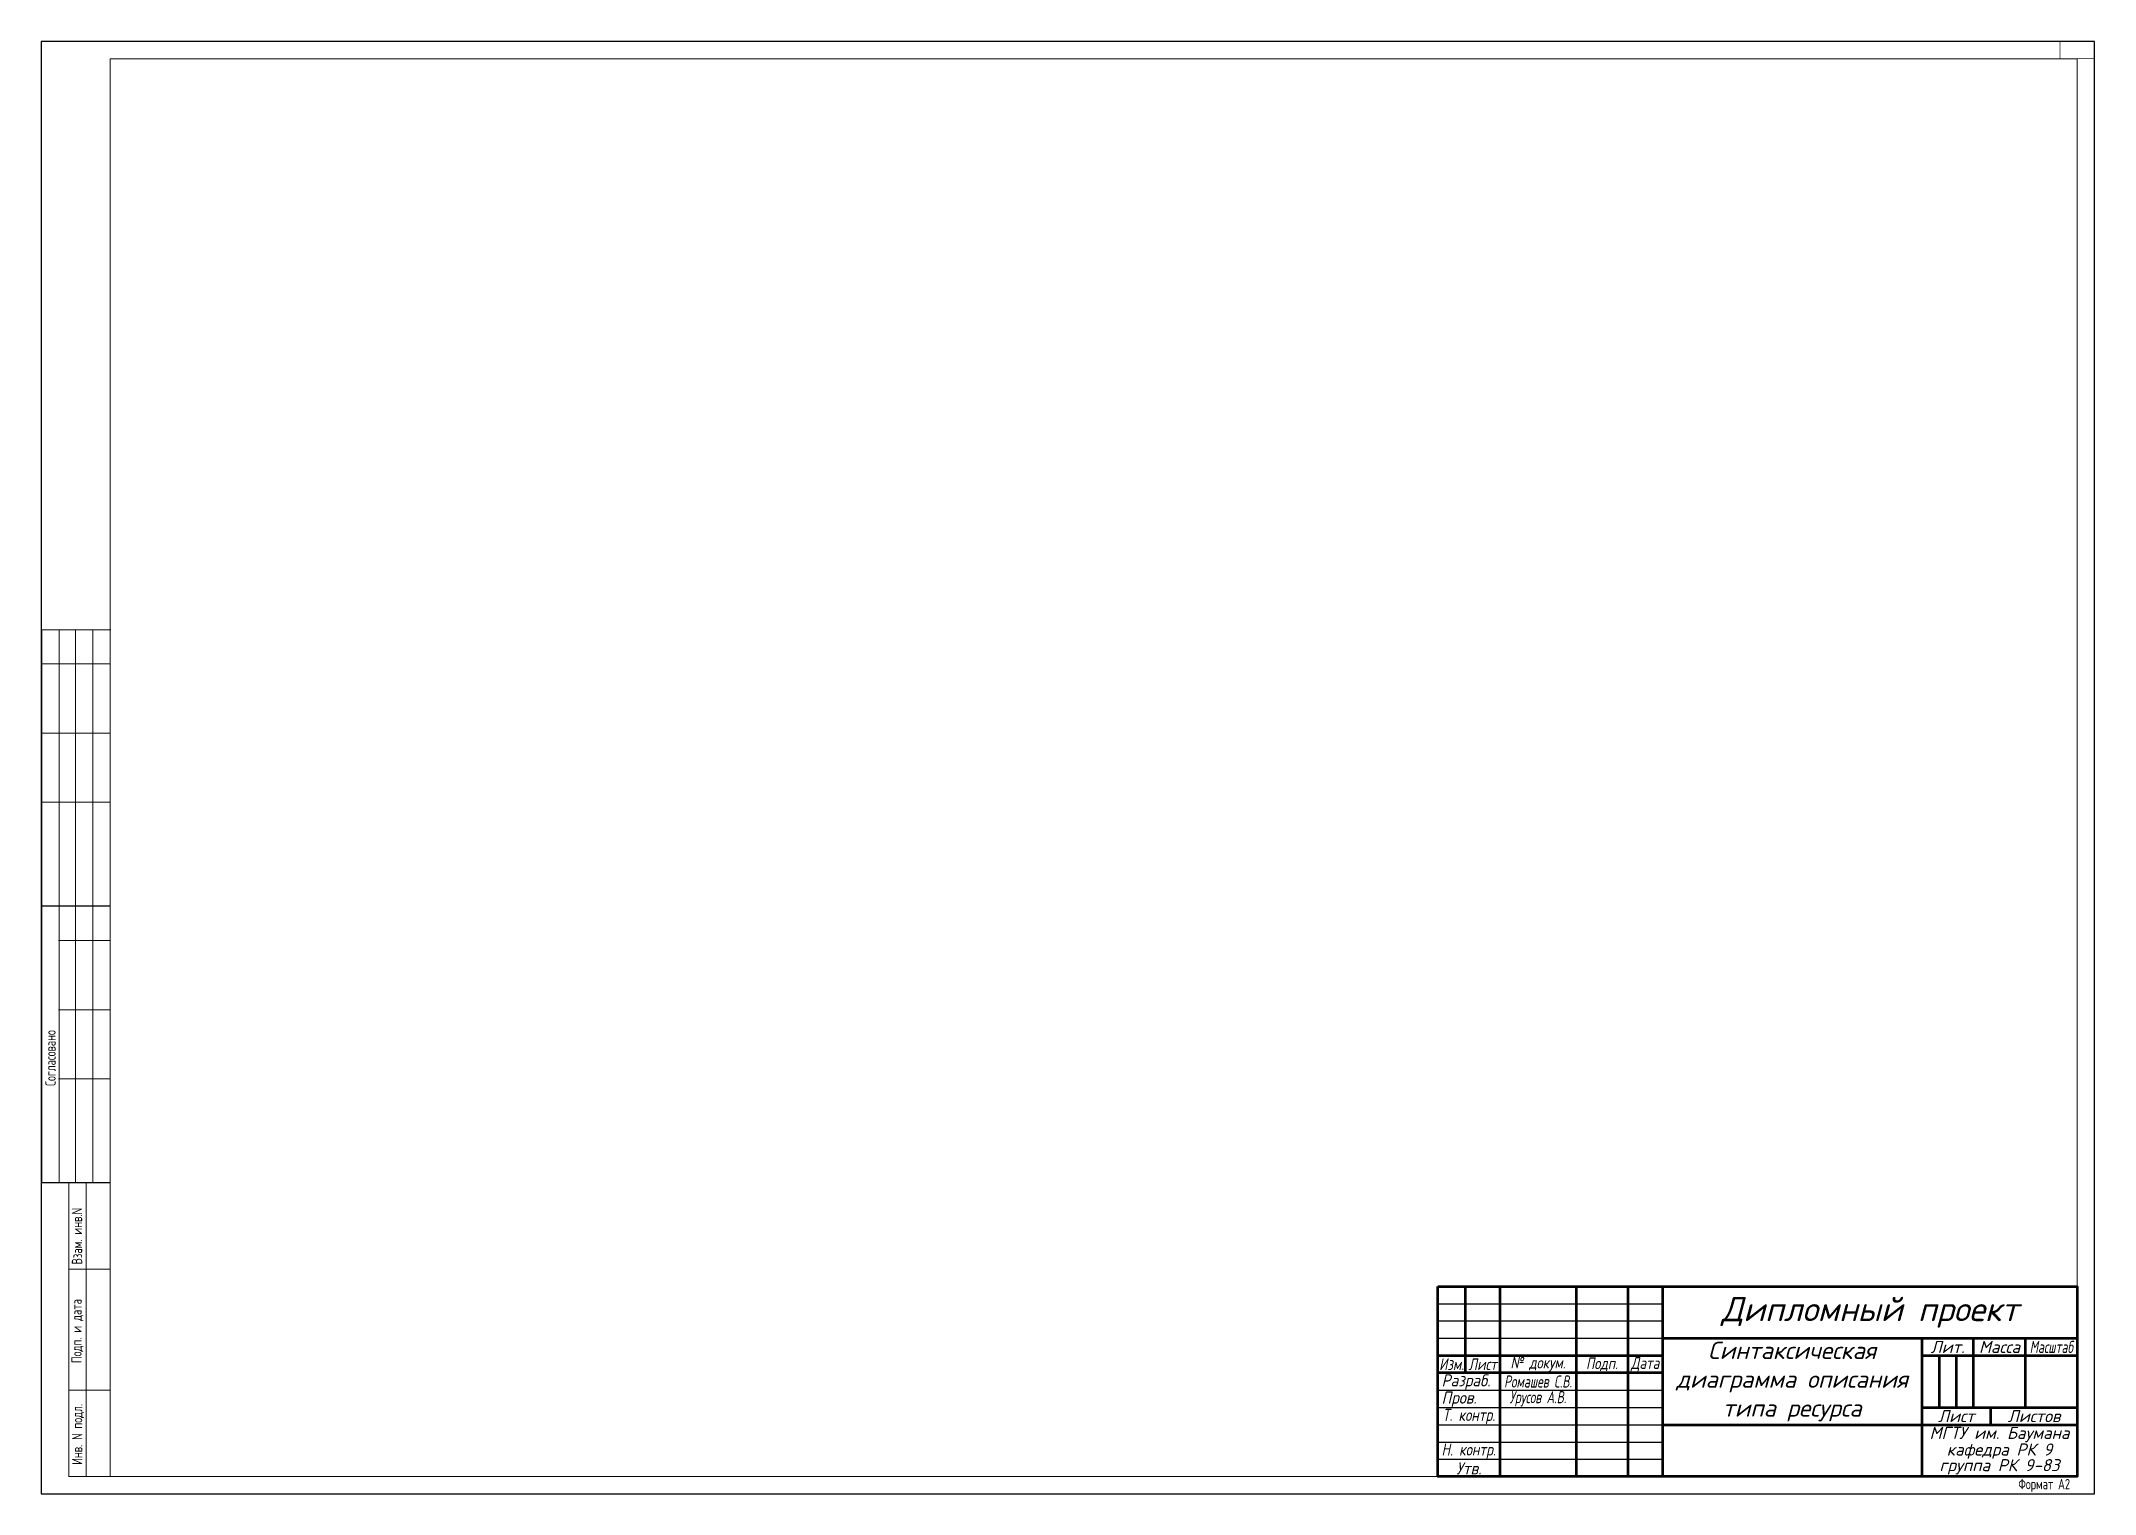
# Paper-space layout 'A2' of a CAD drawing. Header units: millimetres. Extents: x 0 to 594, y 0 to 420.
import ezdxf
from ezdxf.enums import TextEntityAlignment as Align

# ---------------------------------------------------------------- set-up
doc = ezdxf.new("R2010")
doc.units = ezdxf.units.MM
doc.header["$LTSCALE"] = 100
doc.layers.get('0').update_dxf_attribs({"linetype": 'CONTINUOUS'})
doc.layers.add('ШТАМП', color=7, linetype='CONTINUOUS')
doc.styles.get("Standard").update_dxf_attribs({"font": 'simplex.shx', "width": 0.6})
doc.styles.add('ГОСТ_W', font='isocpeui.ttf')
doc.styles.add('ГОСТ_W07', font='isocpeui.ttf', dxfattribs={"width": 0.7})
doc.styles.add('ГОСТ_W08', font='isocpeui.ttf', dxfattribs={"width": 0.8})
doc.styles.add('ГОСТ_W09', font='isocpeui.ttf', dxfattribs={"width": 0.9})

psp = doc.layouts.new('A2')

# ---------------------------------------------------------------- linework, layer by layer
at = {"color": 7, "const_width": 0.3}
for points in [[(0.22, 89.84), (0.22, 249.84), (15.22, 249.84)], [(5.22, 89.84), (5.22, 249.84), (20.22, 249.84)], [(10, 90), (10, 249.84)], [(15, 249.84), (15, 90)], [(0.22, 240), (20, 240)], [(0.22, 220), (20, 220)], [(0.22, 200), (20, 200)], [(0.22, 170), (20, 170)], [(5, 160), (20, 160)], [(5, 140), (20, 140)], [(5, 120), (20, 120)], [(0.22, 90), (20, 90)], [(13, 5), (8, 5), (8, 90)], [(20, 90), (8, 90)], [(20, 5), (13, 5), (13, 90)], [(20, 65), (8, 65)], [(20, 30), (8, 30)]]:
    psp.add_lwpolyline(points, dxfattribs=at)
at = {"layer": 'ШТАМП', "lineweight": 53}
for p, q in [((412, 35), (412, 60)), ((422, 60), (422, 5)), ((444, 60), (444, 5)), ((459, 60), (459, 5)), ((469, 60), (469, 5)), ((469, 45), (589, 45)), ((544, 45), (544, 5)), ((559, 25), (559, 45)), ((574, 25), (574, 45)), ((404, 40), (469, 40)), ((544, 40), (589, 40)), ((549, 40), (549, 25)), ((554, 40), (554, 25)), ((469, 35), (404, 35)), ((544, 25), (589, 25)), ((564, 20), (564, 25)), ((469, 20), (589, 20))]:
    psp.add_line(p, q, dxfattribs=at)
at = {"layer": 'ШТАМП'}
for p, q in [((404, 55), (469, 55)), ((404, 50), (469, 50)), ((404, 45), (469, 45)), ((404, 30), (469, 30)), ((404, 25), (469, 25)), ((404, 20), (469, 20)), ((404, 15), (469, 15)), ((404, 10), (469, 10))]:
    psp.add_line(p, q, dxfattribs=at)
psp.add_lwpolyline([(0, 0), (594, 0), (594, 420), (0, 420)], close=True, dxfattribs=at)
at = {"layer": 'ШТАМП', "const_width": 0.2}
for points in [[(584, 420), (584, 415)], [(589, 415), (594, 415)], [(20, 5), (589, 5)]]:
    psp.add_lwpolyline(points, dxfattribs=at)
psp.add_lwpolyline([(20, 5), (589, 5), (589, 415), (20, 415)], close=True, dxfattribs=at)
at = {"layer": 'ШТАМП', "lineweight": 53}
psp.add_lwpolyline([(404, 60), (589, 60), (589, 5), (404, 5)], close=True, dxfattribs=at)

# ---------------------------------------------------------------- texts
at = {"color": 7, "width": 0.7}
for s, p in [('Согласовано', (4.22, 117.94)), ('Взам. инв.N', (11.89, 66.34))]:
    psp.add_text(s, height=3, rotation=90, dxfattribs=at).set_placement(p)
for s, p in [('Подп. и дата', (11.73, 47.09)), ('Инв. N подл.', (11.93, 17.23))]:
    psp.add_text(s, height=3, rotation=90, dxfattribs=at).set_placement(p, align=Align.CENTER)
at = {"layer": 'ШТАМП', "width": 0.7}
psp.add_text('Формат А2', height=3, dxfattribs=at).set_placement((579.44, 2.84), align=Align.MIDDLE_CENTER)
at = {"layer": 'ШТАМП'}
for s, insert, char_height, width, attachment_point, style in [('Дипломный проект', (529, 52.5), 7, 120, 5, 'ГОСТ_W'), ('Синтаксическая диаграмма описания типа ресурса', (506.5, 32.5), 5, 75, 5, 'ГОСТ_W'), ('{\\fISOCPEUR|b0|i1|c204|p34;Лит}.', (551.5, 42.5), 3.5, 15, 5, 'ГОСТ_W'), ('{\\fISOCPEUR|b0|i1|c204|p34;Масса}', (566.5, 42.5), 3.5, 15, 5, 'ГОСТ_W'), ('{\\fISOCPEUR|b0|i1|c204|p34;Масштаб}', (581.5, 42.5), 3.5, 15, 5, 'ГОСТ_W07'), ('Изм.', (408, 37.5), 3.4, 8, 5, 'ГОСТ_W08'), ('Лист', (417, 37.5), 3.4, 10, 5, 'ГОСТ_W08'), ('№ докум.', (433, 37.5), 3.4, 22, 5, 'ГОСТ_W08'), ('{\\fISOCPEUR|b0|i1|c204|p34;Подп}.', (451.5, 37.5), 3.4, 15, 5, 'ГОСТ_W08'), ('Разраб.', (405.13, 32.37), 3.5, 16.8721, 4, 'ГОСТ_W09'), ('Ромашев С.В.', (433, 32.5), 3.5, 22, 5, 'ГОСТ_W07'), ('Урусов А.В.', (433, 27.5), 3.5, 22, 5, 'ГОСТ_W07'), ('Пров.', (405.12, 27.37), 3.5, 16.8774, 4, 'ГОСТ_W09'), ('Т. контр.', (413, 22.37), 3.5, 18, 5, 'ГОСТ_W08'), ('Лист', (554, 22.5), 3.5, 20, 5, 'ГОСТ_W'), ('Листов', (576.5, 22.5), 3.5, 25, 5, 'ГОСТ_W'), ('{\\fISOCPEUR|b0|i1|c204|p34;МГТУ} {\\fISOCPEUR|b0|i1|c204|p34;им}. {\\fISOCPEUR|b0|i1|c204|p34;Баумана}', (566.5, 17.17), 3.5, 45, 5, 'ГОСТ_W'), ('Н. контр.', (405.09, 12.37), 3.5, 16.9054, 4, 'ГОСТ_W08'), ('кафедра РК 9', (566.5, 12.36), 3.5, 45, 5, 'ГОСТ_W'), ('Утв.', (413, 7.37), 3.5, 18, 5, 'ГОСТ_W09'), ('группа РК 9-83', (566.5, 7.84), 3.5, 45, 5, 'ГОСТ_W')]:
    psp.add_mtext(s, dxfattribs=dict(at, insert=insert, char_height=char_height, width=width, attachment_point=attachment_point, style=style))
at = {"layer": 'ШТАМП', "insert": (464, 37.5), "char_height": 3.4, "width": 10, "attachment_point": 5, "line_spacing_factor": 0.857143, "style": 'ГОСТ_W08'}
psp.add_mtext('{\\fISOCPEUR|b0|i1|c204|p34;Дата}', dxfattribs=at)

# ---------------------------------------------------------------- viewports
at = {"layer": 'ШТАМП'}
psp.add_viewport(center=(304.5, 210), size=(569, 410), view_center_point=(18810.09, 22673.35), view_height=214.1503, dxfattribs=at)

doc.saveas('drawing.dxf')
